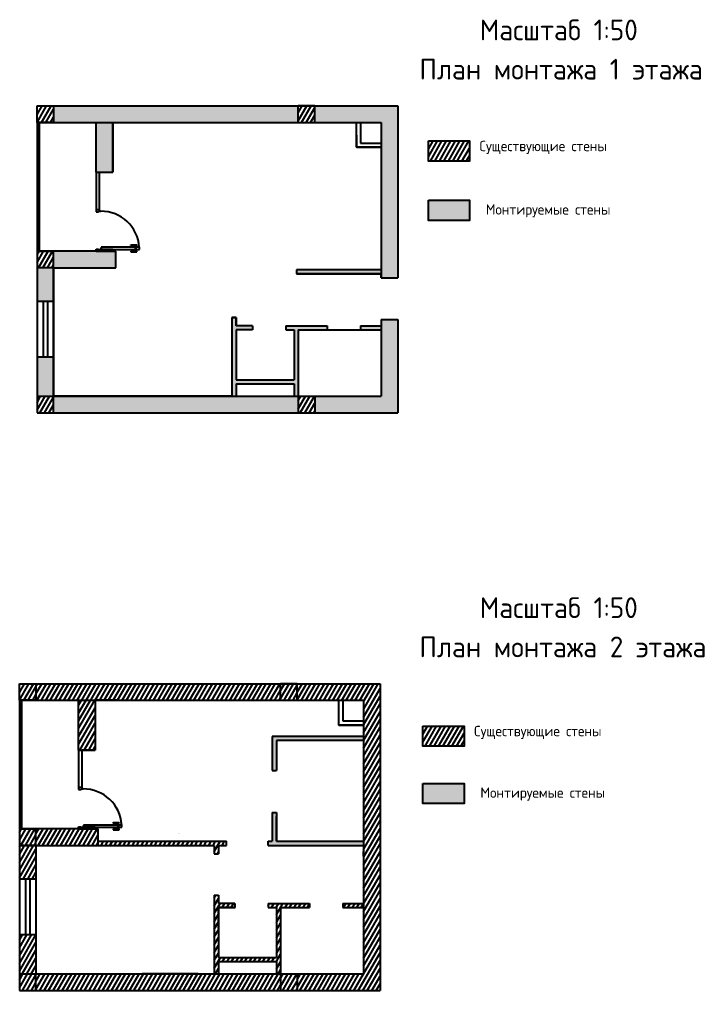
# Model space of a CAD drawing. Header units: millimetres. Extents: x -36495272392165 to 352544598049420, y -228287860276617 to 83349.
# Drawn here: x 67410 to 83938, y 5478 to 28889 of the extents above; entities that cross this region are included whole.
import ezdxf

# ---------------------------------------------------------------- set-up
doc = ezdxf.new("R2010")
doc.units = ezdxf.units.MM
doc.header["$MEASUREMENT"] = 0
doc.layers.add('freecads.com', color=7, linetype='Continuous')
doc.styles.get("Standard").update_dxf_attribs({"font": 'GOST Common.ttf'})
doc.styles.add('{18b73a54-fa43-428c-adcb-c1c7bbdf2c84}', font='Simplex.shx')

msp = doc.modelspace()

# ---------------------------------------------------------------- hatches: boundary and pattern name
at = {"transparency": 33554687}
h = msp.add_hatch(dxfattribs=at)
h.set_pattern_fill('ANSI31', scale=750, angle=15)
h.set_pattern_definition([(60, (-31407.45, 23262.725), (-81.18988, 46.875), [])])
h.paths.add_polyline_path([(68235, 26802.6), (67835, 26802.6), (67835, 26402.6), (68235, 26402.6)])
h.paths.add_polyline_path([(68235, 23302.6), (67835, 23302.6), (67835, 22904.6), (68235, 22904.6)])
h.paths.add_polyline_path([(68235, 19804.6), (67835, 19804.6), (67835, 19404.6), (68235, 19404.6)])
h.paths.add_polyline_path([(74535, 19804.6), (74135, 19804.6), (74135, 19404.6), (74535, 19404.6)])
h = msp.add_hatch(color=250, dxfattribs=at)
h.dxf.hatch_style = 1
h.paths.add_polyline_path([(74136, 26802.6), (68235, 26802.6), (68235, 26402.6), (69263, 26402.6), (69663, 26402.6), (72535, 26402.6), (72635, 26403.9), (72635, 26402.6), (74136, 26402.6)])
h.paths.add_polyline_path([(69735, 23302.6), (69263, 23302.6), (68235, 23302.6), (68235, 22902.6), (69735, 22902.6)])
h.paths.add_polyline_path([(69663, 26402.6), (69263, 26402.6), (69263, 25203.6), (69663, 25203.6)])
h.paths.add_polyline_path([(76535, 26802.6), (74536, 26802.6), (74536, 26402.6), (75535, 26402.6), (76135, 26402.6), (76135, 22655.6), (76535, 22655.6)])
h.paths.add_polyline_path([(74135, 19804.6), (68235, 19804.6), (68235, 19404.6), (74135, 19404.6)])
h.paths.add_polyline_path([(68235, 22902.6), (67835, 22902.6), (67835, 22090.6), (68235, 22090.6)])
h.paths.add_polyline_path([(68235, 20744.6), (67835, 20744.6), (67835, 19804.6), (68235, 19804.6)])
h.paths.add_polyline_path([(76535, 21655.6), (76135, 21655.6), (76135, 19804.6), (74535, 19804.6), (74535, 19404.6), (76535, 19404.6)])
h.paths.add_polyline_path([(74835, 21504.6), (73835, 21504.6), (73835, 21404.6), (74035, 21404.6), (74035, 20204.6), (72635, 20204.6), (72635, 21404.6), (73035, 21404.6), (73035, 21504.6), (72635, 21504.6), (72635, 21704.6), (72535, 21704.6), (72535, 19804.6), (72635, 19804.6), (72635, 20104.6), (74035, 20104.6), (74035, 19804.6), (74135, 19804.6), (74135, 21404.6), (74835, 21404.6)])
h.paths.add_polyline_path([(76135, 21504.6), (75634, 21504.6), (75634, 21404.6), (76135, 21404.6)], flags=17)
h = msp.add_hatch(dxfattribs=at)
h.set_pattern_fill('ANSI31', scale=750, angle=15)
h.set_pattern_definition([(60, (-18957.245, 23267.94), (-81.18988, 46.875), [])])
h.paths.add_polyline_path([(74536, 26402.6), (74536, 26802.6), (74136, 26802.6), (74136, 26402.6)])
h = msp.add_hatch(dxfattribs=at)
h.set_pattern_fill('ANSI31', scale=750, angle=15)
h.set_pattern_definition([(60, (6156.18, 22957.8), (-81.18988, 46.875), [])])
h.paths.add_polyline_path([(77274.2, 25958.2), (77274.2, 25473.8), (78263.8, 25473.8), (78263.8, 25958.2)])
h = msp.add_hatch(color=5, dxfattribs=at)
h.dxf.hatch_style = 1
h.paths.add_polyline_path([(77274.2, 24529.4), (77274.2, 24045), (78263.8, 24045), (78263.8, 24529.4)])
h = msp.add_hatch(color=5, dxfattribs=at)
h.dxf.hatch_style = 1
h.paths.add_polyline_path([(76135, 22855.5), (74092.5, 22855.5), (74092.5, 22755.5), (76135, 22755.5), (76135, 22755.6)])
h = msp.add_hatch(dxfattribs=at)
h.set_pattern_fill('ANSI31', scale=750, angle=15)
h.set_pattern_definition([(60, (16973.36, 63709.8), (-81.18988, 46.875), [])])
h.paths.add_polyline_path([(75710.3, 8729.2), (75710.3, 7729.2), (75710.3, 5878.2), (74110.3, 5878.2), (74110.3, 5478.2), (76110.3, 5478.2), (76110.3, 7729.2), (76110.3, 8729.2), (76110.3, 12876.2), (74111.3, 12876.2), (74111.3, 12476.2), (75078.7, 12476.2), (75710.3, 12476.2)])
h.paths.add_polyline_path([(69238.3, 11277.2), (69238.3, 12476.2), (68838.3, 12476.2), (68838.3, 11277.2)])
h.paths.add_polyline_path([(67810.3, 8976.2), (67410.3, 8976.2), (67410.3, 8164.2), (67810.3, 8164.2)])
h.paths.add_polyline_path([(67810.3, 8978.2), (69310.3, 8978.2), (69310.3, 9376.2), (68838.3, 9376.2), (67810.3, 9376.2)])
h.paths.add_polyline_path([(69310.3, 8978.2), (72110.3, 8978.2), (72110.3, 8778.2), (72210.3, 8778.2), (72210.3, 8976.2), (72210.3, 8978.2), (72409.3, 8978.2), (72409.3, 9078.2), (69310.3, 9078.2)])
h.paths.add_polyline_path([(72110.3, 7778.2), (72110.3, 5878.2), (72210.3, 5878.2), (72210.3, 6178.2), (73610.3, 6178.2), (73610.3, 5878.2), (73710.3, 5878.2), (73710.3, 7478.2), (74410.3, 7478.2), (74410.3, 7578.2), (73410.3, 7578.2), (73410.3, 7478.2), (73610.3, 7478.2), (73610.3, 6278.2), (72210.3, 6278.2), (72210.3, 7478.2), (72610.3, 7478.2), (72610.3, 7578.2), (72210.3, 7578.2), (72210.3, 7778.2)])
h.paths.add_polyline_path([(75209.3, 7478.2), (75710.3, 7478.2), (75710.3, 7578.2), (75209.3, 7578.2)], flags=17)
h.paths.add_polyline_path([(73710.3, 5878.2), (67810.3, 5878.2), (67810.3, 5478.2), (73710.3, 5478.2)])
h.paths.add_polyline_path([(67410.3, 5878.2), (67810.3, 5878.2), (67810.3, 6818.2), (67410.3, 6818.2)])
h = msp.add_hatch(dxfattribs=at)
h.set_pattern_fill('ANSI31', scale=750, angle=15)
h.set_pattern_definition([(60, (-31832.16, 9336.345), (-81.18988, 46.875), [])])
h.paths.add_polyline_path([(67810.3, 12476.2), (67810.3, 12876.2), (67410.3, 12876.2), (67410.3, 12476.2)])
h.paths.add_polyline_path([(67410.3, 9376.2), (67410.3, 8978.2), (67810.3, 8978.2), (67810.3, 9376.2)])
h.paths.add_polyline_path([(67410.3, 5478.2), (67810.3, 5478.2), (67810.3, 5878.2), (67410.3, 5878.2)])
h.paths.add_polyline_path([(74110.3, 5478.2), (74110.3, 5878.2), (73710.3, 5878.2), (73710.3, 5478.2)])
h = msp.add_hatch()
h.set_pattern_fill('ANSI31', color=256, scale=750, angle=15)
h.set_pattern_definition([(60, (65545.8, 9080.84), (-81.1899, 46.875), [])])
h.paths.add_polyline_path([(73711.3, 12876.2), (67810.3, 12876.2), (67810.3, 12476.2), (68838.3, 12476.2), (69238.3, 12476.2), (72110.3, 12476.2), (72210.3, 12477.5), (72210.3, 12476.2), (73465.8, 12476.2), (73711.3, 12476.2)])
h = msp.add_hatch(dxfattribs=at)
h.set_pattern_fill('ANSI31', scale=750, angle=15)
h.set_pattern_definition([(60, (-19381.96, 9341.56), (-81.18988, 46.875), [])])
h.paths.add_polyline_path([(74111.3, 12476.2), (74111.3, 12876.2), (73711.3, 12876.2), (73711.3, 12476.2)])
h = msp.add_hatch(dxfattribs=at)
h.set_pattern_fill('ANSI31', scale=750, angle=15)
h.set_pattern_definition([(60, (6026.87, 8855.52), (-81.18988, 46.875), [])])
h.paths.add_polyline_path([(77144.9, 11855.9), (77144.9, 11371.5), (78134.5, 11371.5), (78134.5, 11855.9)])
h = msp.add_hatch(color=5, dxfattribs=at)
h.dxf.hatch_style = 1
h.paths.add_polyline_path([(73610.3, 11505.8), (75710.3, 11505.8), (75710.3, 11605.8), (73510.3, 11605.8), (73510.3, 10780.6), (73610.3, 10780.6)])
h.paths.add_polyline_path([(73510.3, 9078.2), (73409.3, 9078.2), (73409.3, 8978.2), (73710.3, 8978.2), (75710.3, 8978.2), (75710.3, 9078.2), (75110.3, 9078.2), (73610.3, 9078.2), (73610.3, 9768.6), (73510.3, 9768.6)])
h = msp.add_hatch(color=5, dxfattribs=at)
h.dxf.hatch_style = 1
h.paths.add_polyline_path([(77144.9, 10470.7), (77144.9, 9986.4), (78134.5, 9986.4), (78134.5, 10470.7)])

# ---------------------------------------------------------------- linework, layer by layer
for p, q in [((67835, 26802.6), (76535, 26802.6)), ((67835, 26802.6), (67835, 26802.6)), ((76535, 26802.6), (76535, 22655.6)), ((68235, 26402.6), (67835, 26402.6)), ((67835, 26402.6), (69263, 26402.6)), ((69263, 26402.6), (69663, 26402.6)), ((69263, 25203.6), (69263, 26402.6)), ((69663, 26402.6), (76135, 26402.6)), ((69663, 26402.6), (69663, 25203.6)), ((69663, 26402.6), (76135, 26402.6)), ((69663, 26402.6), (69663, 25203.6)), ((72535, 26402.6), (72635, 26403.9)), ((72635, 26403.9), (72635, 26402.6)), ((75535, 26402.6), (75635, 26402.6)), ((75535, 26402.6), (75535, 25805.5)), ((75635, 26402.6), (75635, 25905.5)), ((76135, 26402.6), (76135, 22655.6)), ((76135, 25805.5), (75535, 25805.5)), ((75541.1, 25805.5), (76135, 25805.5)), ((75635, 25905.5), (76135, 25905.5)), ((76135, 25905.5), (76135, 25805.5)), ((69263, 25203.6), (69663, 25203.6)), ((68235, 23302.6), (67835, 23302.6)), ((67835, 23302.6), (67835, 23302.6)), ((69263, 23302.6), (68235, 23302.6)), ((69263, 23302.6), (69263, 23302.6)), ((69735, 22902.6), (69735, 23302.6)), ((68235, 22902.6), (67835, 22902.6)), ((67835, 22902.6), (67835, 19804.6)), ((68235, 22902.6), (68235, 19804.6)), ((76135, 22655.6), (76135, 22755.6)), ((76135, 22655.6), (76535, 22655.6)), ((72535, 21704.6), (72635, 21704.6)), ((72535, 21704.6), (72535, 19804.6)), ((72635, 21704.6), (72635, 21504.6)), ((76135, 21655.6), (76535, 21655.6)), ((76135, 21655.6), (76135, 19804.6)), ((76535, 21655.6), (76535, 19404.6)), ((73035, 21504.6), (72635, 21504.6)), ((72635, 21404.6), (72635, 20204.6)), ((73035, 21404.6), (72635, 21404.6)), ((73035, 21504.6), (73035, 21404.6)), ((73835, 21504.6), (74835, 21504.6)), ((73835, 21504.6), (73835, 21404.6)), ((73835, 21404.6), (74035, 21404.6)), ((74035, 21404.6), (74035, 20204.6)), ((74135, 21404.6), (74835, 21404.6)), ((74135, 21404.6), (74135, 19804.6)), ((74835, 21504.6), (74835, 21404.6)), ((75634, 21504.6), (76135, 21504.6)), ((75634, 21504.6), (75634, 21404.6)), ((75634, 21404.6), (76135, 21404.6)), ((72635, 20204.6), (74035, 20204.6)), ((72635, 20104.6), (74035, 20104.6)), ((72635, 20104.6), (72635, 19804.6)), ((74035, 20104.6), (74035, 19804.6)), ((67835, 19804.6), (76135, 19804.6)), ((68235, 19804.6), (68235, 19804.6)), ((67835, 19404.6), (76535, 19404.6)), ((67410.3, 12876.2), (76110.3, 12876.2)), ((67410.3, 12876.2), (67410.3, 12876.2)), ((76110.3, 12876.2), (76110.3, 8729.2)), ((67810.3, 12476.2), (67410.3, 12476.2)), ((67410.3, 12476.2), (68838.3, 12476.2)), ((68838.3, 12476.2), (69238.3, 12476.2)), ((68838.3, 11277.2), (68838.3, 12476.2)), ((69238.3, 12476.2), (75710.3, 12476.2)), ((69238.3, 12476.2), (69238.3, 11277.2)), ((69790.7, 12476.2), (69238.3, 12476.2)), ((69238.3, 12476.2), (69238.3, 12009.6)), ((69726.7, 12476.2), (69238.3, 12476.2)), ((69726.7, 12476.2), (71650.3, 12476.2)), ((69790.7, 12476.2), (70878.5, 12476.2)), ((71650.3, 12476.2), (72138.6, 12476.2)), ((71966.4, 12476.2), (72518.7, 12476.2)), ((72110.3, 12476.2), (72210.3, 12477.5)), ((72210.3, 12477.5), (72210.3, 12476.2)), ((75110.3, 12476.2), (75210.3, 12476.2)), ((75110.3, 12476.2), (75110.3, 11879.2)), ((75210.3, 12476.2), (75210.3, 11979.2)), ((75710.3, 12476.2), (75710.3, 8729.2)), ((75210.3, 11979.2), (75710.3, 11979.2)), ((75710.3, 11979.2), (75710.3, 11879.2)), ((75710.3, 11879.2), (75110.3, 11879.2)), ((75116.4, 11879.2), (75710.3, 11879.2)), ((68838.3, 11277.2), (69238.3, 11277.2)), ((67810.3, 9376.2), (67410.3, 9376.2)), ((67410.3, 9376.2), (67410.3, 9376.2)), ((68838.3, 9376.2), (67810.3, 9376.2)), ((68838.3, 9376.2), (68838.3, 9376.2)), ((69310.3, 8976.2), (69310.3, 9376.2)), ((67410.3, 8978.2), (72110.3, 8978.2)), ((67810.3, 8976.2), (67410.3, 8976.2)), ((67410.3, 8976.2), (67410.3, 5878.2)), ((67810.3, 8976.2), (67810.3, 5878.2)), ((69310.3, 9078.2), (72409.3, 9078.2)), ((72110.3, 8976.2), (72110.3, 8978.2)), ((72110.3, 8976.2), (72110.3, 8778.2)), ((72210.3, 8978.2), (72409.3, 8978.2)), ((72210.3, 8976.2), (72210.3, 8978.2)), ((72210.3, 8976.2), (72210.3, 8778.2)), ((72409.3, 8976.2), (72409.3, 9078.2)), ((73409.3, 9078.2), (73510.3, 9078.2)), ((73409.3, 8978.2), (73409.3, 9078.2)), ((73409.3, 8978.2), (73710.3, 8978.2)), ((73409.3, 8978.2), (73710.3, 8978.2)), ((73409.3, 8978.2), (73710.3, 8978.2)), ((72110.3, 8778.2), (72210.3, 8778.2)), ((75710.3, 8729.2), (75710.3, 8829.2)), ((72110.3, 7778.2), (72210.3, 7778.2)), ((72110.3, 7778.2), (72110.3, 5878.2)), ((72210.3, 7778.2), (72210.3, 7578.2)), ((75710.3, 7729.2), (75710.3, 5878.2)), ((76110.3, 7729.2), (76110.3, 5478.2)), ((72610.3, 7578.2), (72210.3, 7578.2)), ((72610.3, 7578.2), (72610.3, 7478.2)), ((73410.3, 7578.2), (74410.3, 7578.2)), ((73410.3, 7578.2), (73410.3, 7478.2)), ((74410.3, 7578.2), (74410.3, 7478.2)), ((75209.3, 7578.2), (75710.3, 7578.2)), ((75209.3, 7578.2), (75209.3, 7478.2)), ((72210.3, 7478.2), (72210.3, 6278.2)), ((72610.3, 7478.2), (72210.3, 7478.2)), ((73410.3, 7478.2), (73610.3, 7478.2)), ((73610.3, 7478.2), (73610.3, 6278.2)), ((73710.3, 7478.2), (74410.3, 7478.2)), ((73710.3, 7478.2), (73710.3, 5878.2)), ((75209.3, 7478.2), (75710.3, 7478.2)), ((72210.3, 6278.2), (73610.3, 6278.2)), ((72210.3, 6178.2), (73610.3, 6178.2)), ((72210.3, 6178.2), (72210.3, 5878.2)), ((73610.3, 6178.2), (73610.3, 5878.2)), ((67410.3, 5878.2), (75710.3, 5878.2)), ((67810.3, 5878.2), (67810.3, 5878.2)), ((67410.3, 5478.2), (76110.3, 5478.2))]:
    msp.add_line(p, q)
at = {"color": 240, "true_color": 0xed1f24}
for p, q in [((67835, 26402.6), (67835, 26802.6)), ((68235, 26802.6), (68235, 26402.6)), ((74136, 26402.6), (74136, 26802.6)), ((74536, 26402.6), (74536, 26802.6)), ((67835, 23302.6), (67835, 22904.6)), ((67835, 23302.6), (68235, 23302.6)), ((68235, 22902.6), (68235, 23302.6)), ((67835, 19804.6), (67835, 19404.6)), ((68235, 19404.6), (68235, 19804.6)), ((74135, 19804.6), (74135, 19404.6)), ((74135, 19804.6), (74535, 19804.6)), ((74535, 19804.6), (74535, 19404.6)), ((67835, 19404.6), (68235, 19404.6)), ((74135, 19404.6), (74535, 19404.6)), ((67410.3, 12476.2), (67410.3, 12876.2)), ((67810.3, 12876.2), (67810.3, 12476.2)), ((73711.3, 12476.2), (73711.3, 12876.2)), ((74111.3, 12476.2), (74111.3, 12876.2)), ((67410.3, 9376.2), (67410.3, 8978.2)), ((67410.3, 9376.2), (67810.3, 9376.2)), ((67810.3, 8976.2), (67810.3, 9376.2)), ((67410.3, 5878.2), (67410.3, 5478.2)), ((67810.3, 5478.2), (67810.3, 5878.2)), ((73710.3, 5878.2), (73710.3, 5478.2)), ((73710.3, 5878.2), (74110.3, 5878.2)), ((74110.3, 5878.2), (74110.3, 5478.2)), ((67410.3, 5478.2), (67810.3, 5478.2)), ((73710.3, 5478.2), (74110.3, 5478.2))]:
    msp.add_line(p, q, dxfattribs=at)
at = {"color": 1}
for p, q in [((67835, 26802.6), (68235, 26802.6)), ((74536, 26802.6), (74136, 26802.6)), ((67410.3, 12876.2), (67810.3, 12876.2)), ((74111.3, 12876.2), (73711.3, 12876.2))]:
    msp.add_line(p, q, dxfattribs=at)
at = {"color": 141}
for p, q in [((67835, 26402.6), (67835, 23302.6)), ((67885, 26402.6), (67885, 23302.6)), ((67885, 23302.6), (67885, 26402.6)), ((69263, 23302.6), (69735, 23302.6)), ((68235, 22090.6), (67835, 22090.6)), ((67835, 22090.6), (67835, 20744.6)), ((67985, 22090.6), (67985, 20744.6)), ((68085, 22090.6), (68085, 20744.6)), ((68235, 22090.6), (68235, 20744.6)), ((68235, 20744.6), (67835, 20744.6)), ((67410.3, 12476.2), (67410.3, 9376.2)), ((67460.3, 12476.2), (67460.3, 9376.2)), ((68838.3, 9376.2), (69310.3, 9376.2)), ((67810.3, 8164.2), (67410.3, 8164.2)), ((67410.3, 8164.2), (67410.3, 6818.2)), ((67560.3, 8164.2), (67560.3, 6818.2)), ((67660.3, 8164.2), (67660.3, 6818.2)), ((67810.3, 8164.2), (67810.3, 6818.2)), ((67810.3, 6818.2), (67410.3, 6818.2))]:
    msp.add_line(p, q, dxfattribs=at)
at = {"color": 7}
for p, q in [((67885, 26402.6), (69263, 26402.6)), ((69663, 25203.6), (69663, 26402.6)), ((69663, 26402.6), (75535, 26402.6)), ((75535, 26402.6), (75541.1, 25805.5)), ((75541.1, 25805.5), (76135, 25805.5)), ((76135, 25805.5), (76135, 22855.5)), ((69338, 25203.6), (69663, 25203.6)), ((69735, 22902.6), (69735, 23302.6)), ((68235, 19804.6), (68235, 22902.6)), ((68235, 22902.6), (68235, 22902.6)), ((68235, 22902.6), (69735, 22902.6)), ((76135, 22855.5), (74092.5, 22855.5)), ((74092.5, 22855.5), (74092.5, 22755.5)), ((76135, 22855.5), (74092.5, 22855.5)), ((74092.5, 22855.5), (74092.5, 22755.5)), ((76135, 22755.5), (74092.5, 22755.5)), ((74092.5, 22755.5), (76135, 22755.5)), ((76135, 22755.5), (76135, 22655.6)), ((72635, 21704.6), (72535, 21704.6)), ((72535, 21704.6), (72535, 19804.6)), ((72635, 21504.6), (72635, 21704.6)), ((74835, 21404.6), (75634, 21404.6)), ((72535, 19804.6), (68235, 19804.6)), ((75710.3, 11605.8), (73510.3, 11605.8)), ((73510.3, 11605.8), (73510.3, 10780.6)), ((75710.3, 11505.8), (73610.3, 11505.8)), ((73610.3, 11505.8), (73610.3, 10905.8)), ((73610.3, 11505.8), (73610.3, 10780.6)), ((69238.3, 11277.2), (68913.3, 11277.2)), ((68913.3, 11277.2), (68913.3, 10376.2)), ((73510.3, 10780.6), (73610.3, 10780.6)), ((73510.3, 9768.6), (73610.3, 9768.6)), ((73510.3, 9768.6), (73510.3, 9078.2)), ((73610.3, 9768.6), (73610.3, 9078.2)), ((73610.3, 9078.2), (73610.3, 9678.2)), ((73610.3, 9078.2), (75710.3, 9078.2)), ((73610.3, 8978.2), (75710.3, 8978.2)), ((75710.3, 8729.2), (75710.3, 7729.2)), ((76110.3, 8729.2), (76110.3, 7729.2))]:
    msp.add_line(p, q, dxfattribs=at)
at = {"color": 0}
for p, q in [((73890.5, 26402.6), (75503.4, 26402.6)), ((73465.8, 12476.2), (75078.7, 12476.2))]:
    msp.add_line(p, q, dxfattribs=at)
at = {"color": 141, "true_color": 0xadddf7}
for p, q in [((69263, 25203.6), (69263, 24251.6)), ((69338, 25203.6), (69338, 24264.9)), ((69263, 23352.5), (69263, 23302.6)), ((69263, 23351.6), (69321.9, 23351.6)), ((69362.3, 23302.6), (69263, 23302.6)), ((69338, 23339.2), (69338, 23302.6)), ((69380, 23351.6), (69663, 23351.6)), ((68838.3, 11277.2), (68838.3, 10325.2)), ((68913.3, 11277.2), (68913.3, 10338.6)), ((68838.3, 9426.1), (68838.3, 9376.2)), ((68838.3, 9425.2), (68897.2, 9425.2)), ((68937.6, 9376.2), (68838.3, 9376.2)), ((68913.3, 9412.8), (68913.3, 9376.2)), ((68955.3, 9425.2), (69238.3, 9425.2))]:
    msp.add_line(p, q, dxfattribs=at)
at = {"color": 7}
for points in [[(77274.2, 25958.2), (78263.8, 25958.2), (78263.8, 25473.8), (77274.2, 25473.8)], [(77274.2, 24529.4), (78263.8, 24529.4), (78263.8, 24045), (77274.2, 24045)], [(77144.9, 11855.9), (78134.5, 11855.9), (78134.5, 11371.5), (77144.9, 11371.5)], [(77144.9, 10470.7), (78134.5, 10470.7), (78134.5, 9986.4), (77144.9, 9986.4)]]:
    msp.add_lwpolyline(points, close=True, dxfattribs=at)
at = {"color": 18, "true_color": 0x000000}
msp.add_arc((71478.1, 9367.1), 226.6, 204.06265, 205.15517, dxfattribs=at)
at = {"layer": 'freecads.com', "color": 141, "true_color": 0xadddf7}
for p, q in [((69338, 24302.6), (69263, 24302.6)), ((69263, 24302.6), (69263, 24251.6)), ((69263, 24251.6), (69321.9, 24251.6)), ((69321.9, 24251.6), (69321.9, 24264.9)), ((69321.9, 24264.9), (69374, 24264.9)), ((70098.3, 23440.6), (70098.3, 23457.2)), ((70098.3, 23457.2), (70239.8, 23457.2)), ((70239.8, 23440.6), (70098.3, 23440.6)), ((70209.8, 23400.6), (70209.8, 23440.6)), ((70226.5, 23400.6), (70226.5, 23440.6)), ((70239.8, 23457.2), (70239.8, 23440.6)), ((69263, 23302.6), (69263, 23352.5)), ((69263, 23352.5), (69321.9, 23352.5)), ((69321.9, 23352.5), (69321.9, 23339.2)), ((69321.9, 23339.2), (69374, 23339.2)), ((69340.7, 23339.2), (69374, 23339.2)), ((69374, 23337), (69340.7, 23337)), ((69374, 23339.2), (69374, 23335.7)), ((69374, 23339.2), (69374, 23337)), ((70303.9, 23395.1), (69380, 23395.1)), ((69380, 23395.1), (69380, 23345.1)), ((69382.2, 23378.4), (69380, 23378.4)), ((69380, 23378.4), (69380, 23345.1)), ((69380, 23345.1), (70303.9, 23345.1)), ((69380, 23345.1), (69382.2, 23345.1)), ((69382.2, 23345.1), (69382.2, 23378.4)), ((70239.8, 23299.6), (70098.3, 23299.6)), ((70098.3, 23299.6), (70098.3, 23283)), ((70098.3, 23283), (70239.8, 23283)), ((70190.4, 23395.1), (70190.4, 23400.6)), ((70190.4, 23400.6), (70245.9, 23400.6)), ((70245.9, 23395.1), (70190.4, 23395.1)), ((70245.9, 23345.1), (70190.4, 23345.1)), ((70190.4, 23345.1), (70190.4, 23339.6)), ((70190.4, 23339.6), (70245.9, 23339.6)), ((70209.8, 23339.6), (70209.8, 23299.6)), ((70226.5, 23339.6), (70226.5, 23299.6)), ((70239.8, 23283), (70239.8, 23299.6)), ((70245.9, 23400.6), (70245.9, 23395.1)), ((70245.9, 23339.6), (70245.9, 23345.1)), ((70303.9, 23345.1), (70303.9, 23395.1)), ((68913.3, 10376.2), (68838.3, 10376.2)), ((68838.3, 10376.2), (68838.3, 10325.2)), ((68838.3, 10325.2), (68897.2, 10325.2)), ((68897.2, 10325.2), (68897.2, 10338.6)), ((68897.2, 10338.6), (68949.3, 10338.6)), ((68838.3, 9376.2), (68838.3, 9426.1)), ((68838.3, 9426.1), (68897.2, 9426.1)), ((68897.2, 9426.1), (68897.2, 9412.8)), ((68897.2, 9412.8), (68949.3, 9412.8)), ((68916, 9412.8), (68949.3, 9412.8)), ((68949.3, 9410.6), (68916, 9410.6)), ((68949.3, 9412.8), (68949.3, 9409.3)), ((68949.3, 9412.8), (68949.3, 9410.6)), ((69879.2, 9468.7), (68955.3, 9468.7)), ((68955.3, 9468.7), (68955.3, 9418.7)), ((68957.5, 9452), (68955.3, 9452)), ((68955.3, 9452), (68955.3, 9418.7)), ((68955.3, 9418.7), (69879.2, 9418.7)), ((68955.3, 9418.7), (68957.5, 9418.7)), ((68957.5, 9418.7), (68957.5, 9452)), ((69673.5, 9514.2), (69673.5, 9530.9)), ((69673.5, 9530.9), (69815.1, 9530.9)), ((69815.1, 9514.2), (69673.5, 9514.2)), ((69815.1, 9373.2), (69673.5, 9373.2)), ((69673.5, 9373.2), (69673.5, 9356.6)), ((69765.7, 9468.7), (69765.7, 9474.2)), ((69765.7, 9474.2), (69821.2, 9474.2)), ((69821.2, 9468.7), (69765.7, 9468.7)), ((69821.2, 9418.7), (69765.7, 9418.7)), ((69765.7, 9418.7), (69765.7, 9413.2)), ((69765.7, 9413.2), (69821.2, 9413.2)), ((69785.1, 9474.2), (69785.1, 9514.2)), ((69785.1, 9413.2), (69785.1, 9373.2)), ((69801.8, 9474.2), (69801.8, 9514.2)), ((69801.8, 9413.2), (69801.8, 9373.2)), ((69815.1, 9530.9), (69815.1, 9514.2)), ((69815.1, 9356.6), (69815.1, 9373.2)), ((69821.2, 9474.2), (69821.2, 9468.7)), ((69821.2, 9413.2), (69821.2, 9418.7)), ((69879.2, 9418.7), (69879.2, 9468.7)), ((69673.5, 9356.6), (69815.1, 9356.6))]:
    msp.add_line(p, q, dxfattribs=at)
at = {"layer": 'freecads.com', "extrusion": (0, 0, -1)}
for p, q in [((72146.4, 19804.6), (70794.4, 19804.6)), ((71721.7, 5878.2), (70369.7, 5878.2))]:
    msp.add_line(p, q, dxfattribs=at)
at = {"layer": 'freecads.com'}
for p, q in [((72210.3, 6974.1), (72210.3, 7478.2)), ((72210.3, 7478.2), (72610.7, 7478.2))]:
    msp.add_line(p, q, dxfattribs=at)
at = {"layer": 'freecads.com', "color": 141, "true_color": 0xadddf7}
for centre in [(69378.9, 23340.3), (68954.2, 9413.9)]:
    msp.add_circle(centre, 6.66, dxfattribs=at)
for centre in [(69378.9, 23340.3), (68954.2, 9413.9)]:
    msp.add_arc(centre, 924.7, 3.39659, 90.29944, dxfattribs=at)

# ---------------------------------------------------------------- texts
at = {"color": 7}
for s, p in [('Существующие стены', (78506.8, 25712.3)), (' Монтируемые стены', (78506.8, 24183.5)), ('Существующие стены', (78377.5, 11610)), (' Монтируемые стены', (78377.5, 10124.9))]:
    msp.add_text(s, height=250, dxfattribs=at).set_placement(p)
at = {"color": 7, "char_height": 500, "attachment_point": 1, "style": '{18b73a54-fa43-428c-adcb-c1c7bbdf2c84}'}
for s, width, insert in [('{\\fGOST Common|b0|i0|c204|p34;Масштаб 1\\fGOST Common|b0|i0|c0|p34;:50}', 4515.405, (78516.2, 28885.5)), ('{\\fGOST Common|b0|i0|c204|p34;План монтажа \\fGOST Common|b0|i0|c0|p34;1\\fGOST Common|b0|i0|c204|p34; этажа}', 8308.347, (77058.5, 27940.1)), ('{\\fGOST Common|b0|i0|c204|p34;Масштаб 1\\fGOST Common|b0|i0|c0|p34;:50}', 4515.405, (78516.2, 14957.8)), ('{\\fGOST Common|b0|i0|c204|p34;План монтажа \\fGOST Common|b0|i0|c0|p34;2\\fGOST Common|b0|i0|c204|p34; этажа}', 8308.347, (77058.5, 14012.4))]:
    msp.add_mtext_dynamic_manual_height_columns(s, width=width, gutter_width=11072.2, heights=[0], dxfattribs=dict(at, insert=insert))

doc.saveas('drawing.dxf')
